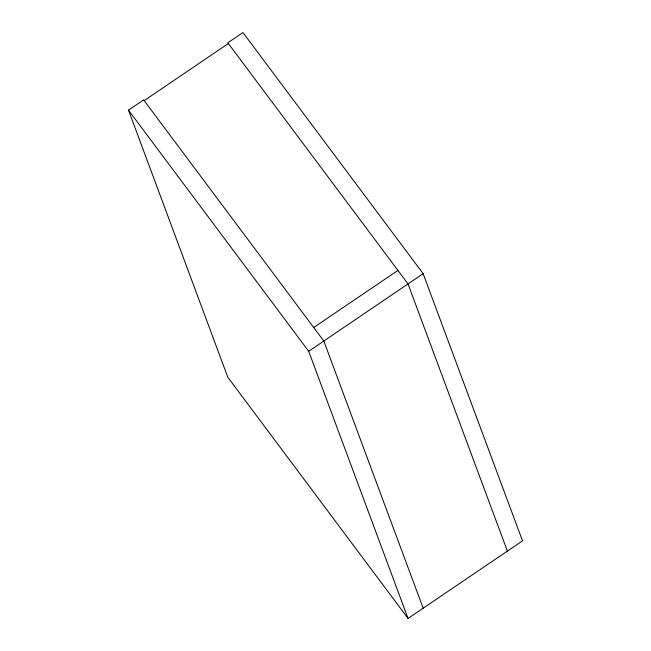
<?xml version="1.0" encoding="UTF-8"?>
<svg xmlns="http://www.w3.org/2000/svg" width="651" height="651" viewBox="0 0 651 651"><rect width="100%" height="100%" fill="white"/><g stroke="black" fill="none" stroke-linecap="round" stroke-linejoin="round"><path stroke-width="0.98" d="M507.389 551.104L408.031 283.934L227.826 42.803L242.953 32.55L423.15 273.68L522.509 540.851L408.047 618.45L227.85 377.32L128.491 110.149L143.611 99.896L323.816 341.026L423.174 608.197M144.156 100.628L228.371 43.536M313.709 327.51L397.924 270.417M408.047 618.45L308.688 351.28L423.15 273.68M128.491 110.149L308.688 351.28"/></g></svg>
